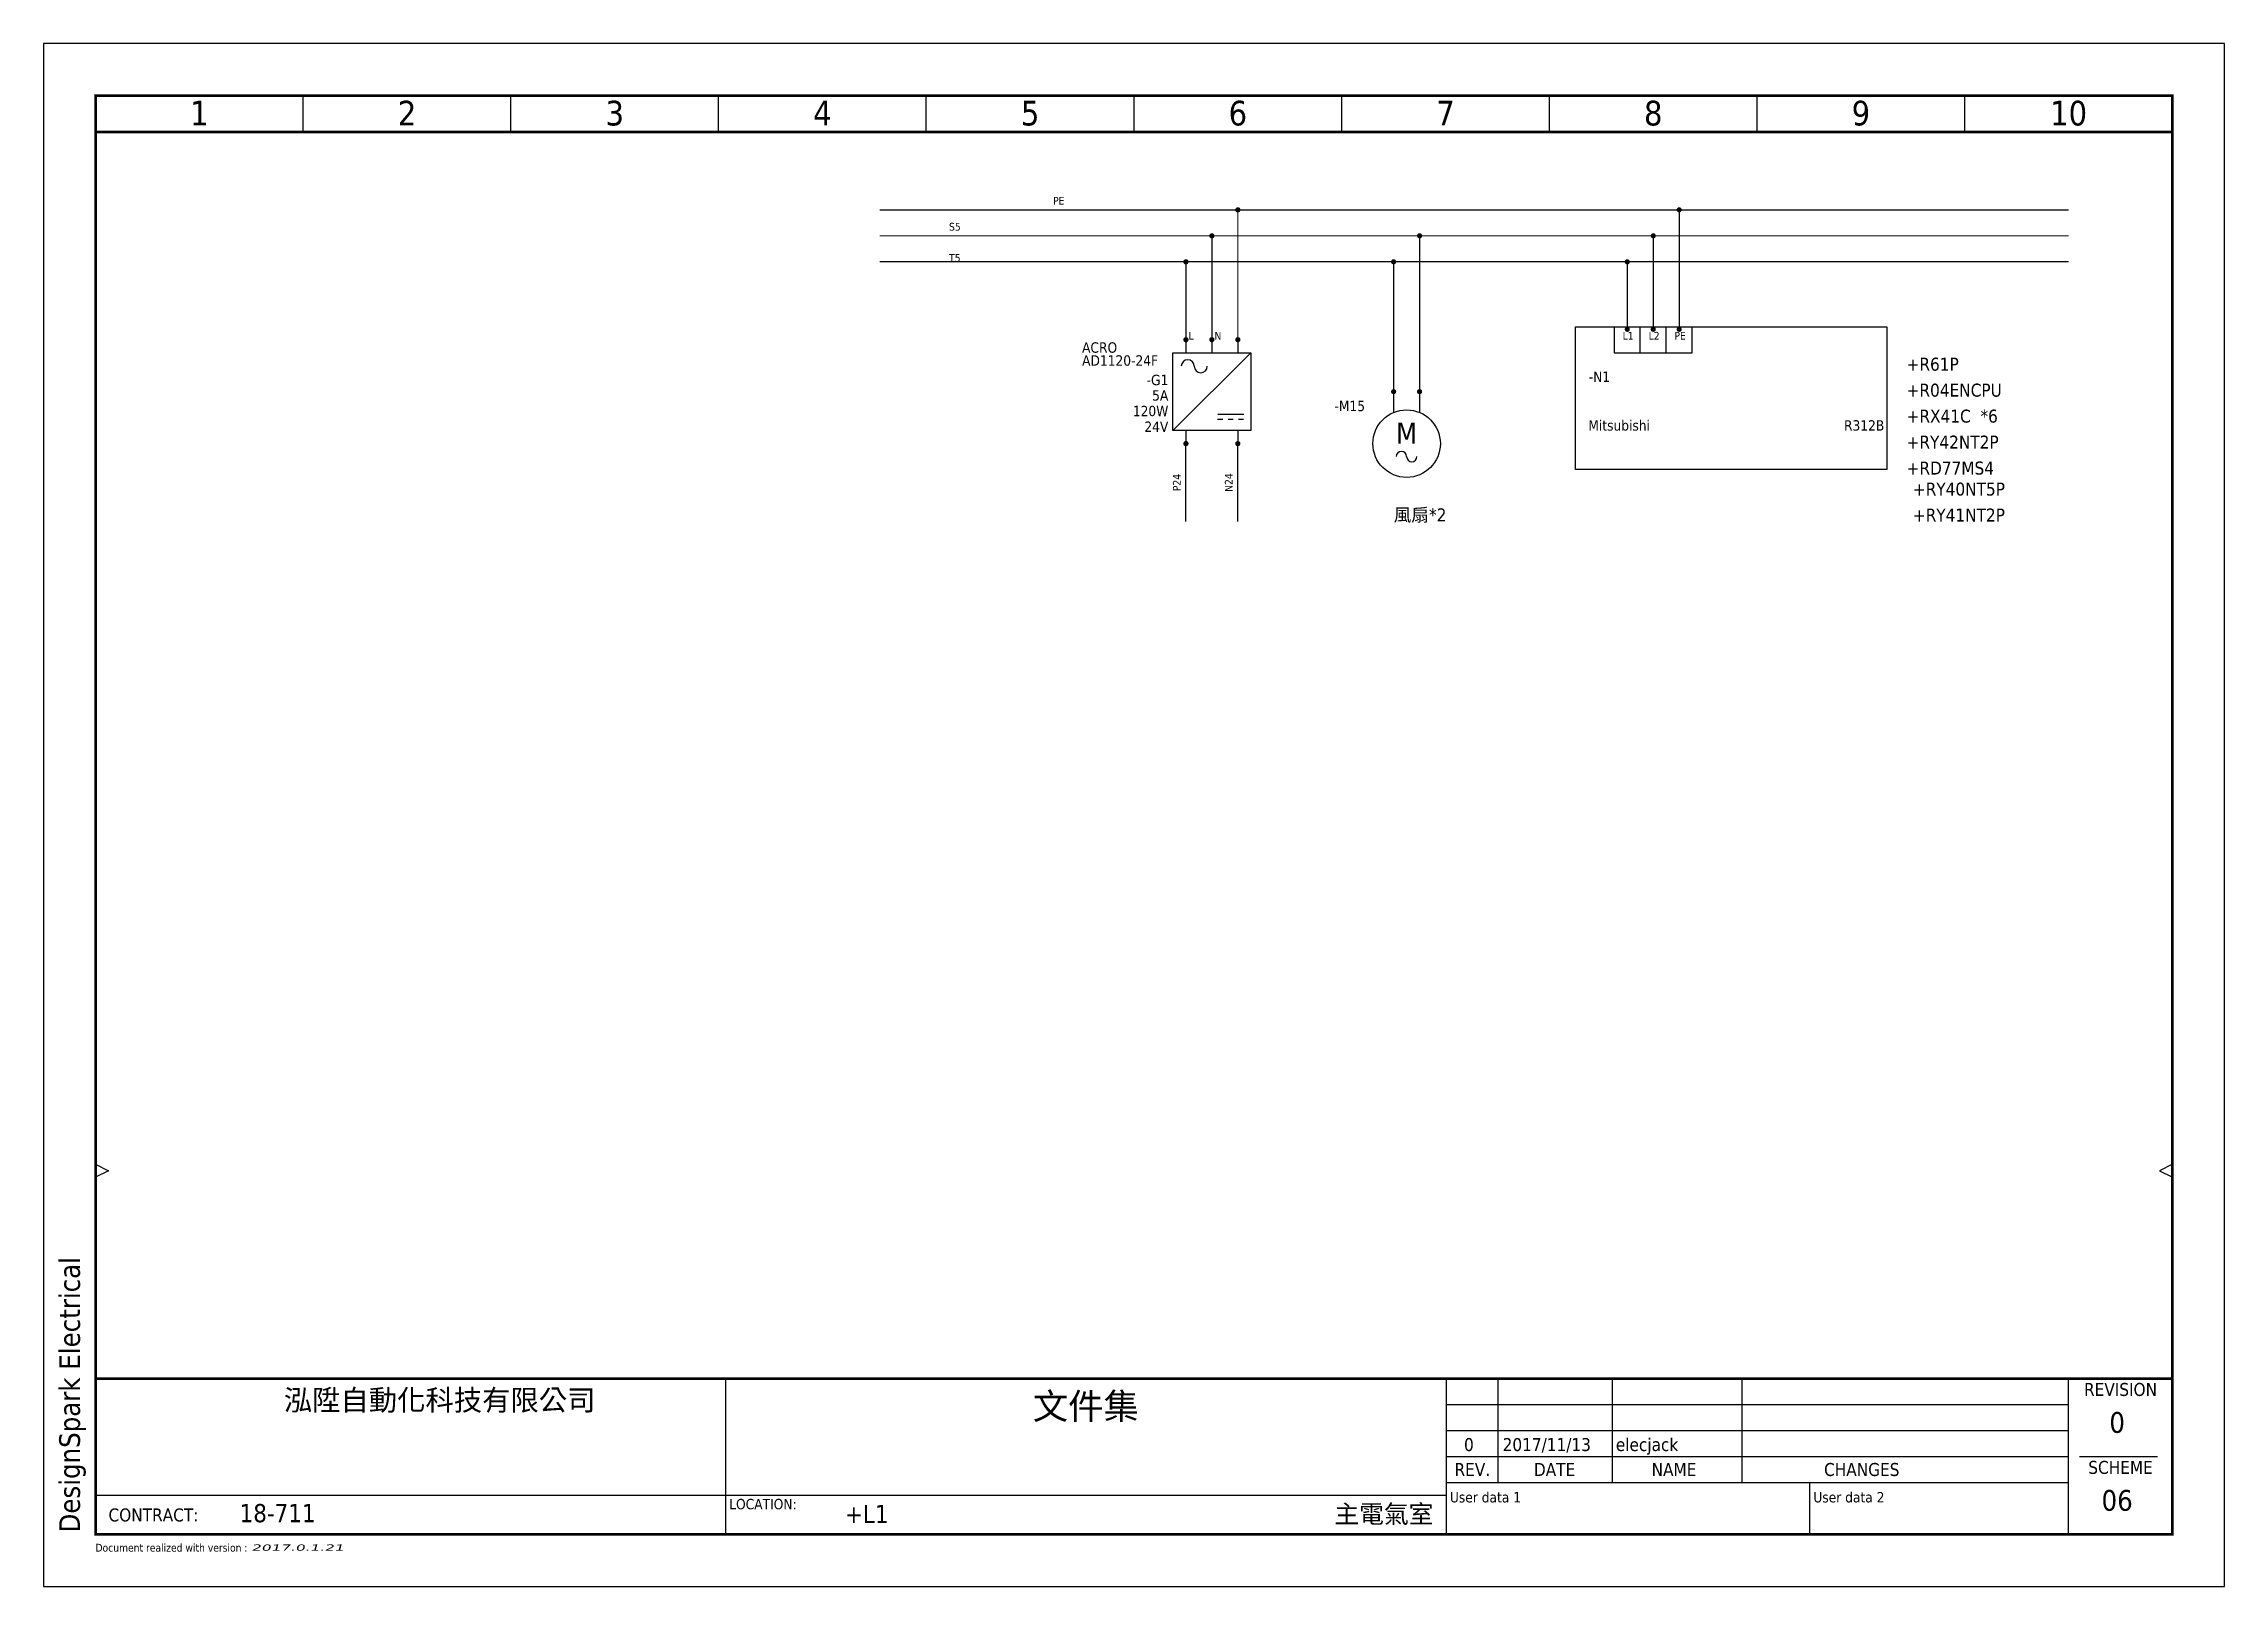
# Model space of a CAD drawing. Header units: millimetres. Extents: x 0 to 420, y 0 to 297.
import ezdxf
from ezdxf.enums import TextEntityAlignment as Align
from ezdxf.lldxf.tags import DXFTag

# ---------------------------------------------------------------- set-up
doc = ezdxf.new("R2010")
doc.units = ezdxf.units.MM
doc.header["$LTSCALE"] = 10
doc.linetypes.add('CONTINU', pattern=[0])
doc.layers.add('DoNotPrint', color=7, linetype='Continuous', plot=False)
doc.layers.add('TITLEBLOCK', color=7, linetype='Continuous')
doc.styles.add('TAHOMA_STANDARD', font='')
doc.styles.add('tr_line_equip', font='', dxfattribs={"height": 1.5})
doc.styles.get('TAHOMA_STANDARD').set_extended_font_data('Tahoma')
doc.styles.get('tr_line_equip').set_extended_font_data('Tahoma')
tags = doc.linetypes.add('INTERROMPU2', pattern=[0.375, 0.25, -0.125]).pattern_tags.tags
tags[6:7] = [DXFTag(74, 4), DXFTag(75, 0), DXFTag(340, '0'), DXFTag(46, 0.0), DXFTag(50, 0.0), DXFTag(44, 0.0), DXFTag(45, 0.0)]
tags[4:5] = [DXFTag(74, 4), DXFTag(75, 0), DXFTag(340, '0'), DXFTag(46, 0.0), DXFTag(50, 0.0), DXFTag(44, 0.0), DXFTag(45, 0.0)]

# ---------------------------------------------------------------- blocks, each defined once
blk = doc.blocks.new('FX_Power')
at = {"color": 7}
for p, q in [((0, 0), (0, 27.5)), ((0, 27.5), (60, 27.5)), ((7.5, 27.5), (7.5, 22.5)), ((12.5, 22.5), (12.5, 27.5)), ((17.5, 22.5), (17.5, 27.5)), ((22.5, 22.5), (22.5, 27.5)), ((60, 27.5), (60, 0)), ((7.5, 22.5), (12.5, 22.5)), ((12.5, 22.5), (17.5, 22.5)), ((17.5, 22.5), (22.5, 22.5)), ((60, 0), (0, 0))]:
    blk.add_line(p, q, dxfattribs=at)
at = {"style": 'TAHOMA_STANDARD'}
for tag, p in [('#P_TAG_0', (10.17, 25)), ('#P_TAG_1', (15.17, 25)), ('#P_TAG_2', (20.17, 25))]:
    blk.add_attdef(tag, text='', height=1.5, dxfattribs=at).set_placement(p, align=Align.CENTER)
at = {"color": 7, "style": 'TAHOMA_STANDARD'}
for tag, p in [('#TAG', (2.58, 16.88)), ('#REF_DES_1', (2.5, 7.5))]:
    blk.add_attdef(tag, p, '', height=2, dxfattribs=at)
blk.add_attdef('#REF_DES_2', text='', height=2, dxfattribs=at).set_placement((59.5, 7.5), align=Align.RIGHT)
blk = doc.blocks.new('TR-ALIM02')
at = {"color": 0}
for p, q in [((0, 0), (0, -2.5)), ((5, 0), (5, -2.5)), ((10, 0), (10, -2.5)), ((0, -17.5), (0, -20)), ((10, -17.5), (10, -20))]:
    blk.add_line(p, q, dxfattribs=at)
for p, q in [((-2.5, -2.5), (12.5, -2.5)), ((12.5, -2.5), (-2.5, -17.5)), ((-2.5, -17.5), (-2.5, -2.5)), ((12.5, -2.5), (12.5, -17.5)), ((6.11, -15.31), (7.11, -15.31)), ((6.17, -14.31), (11.17, -14.31)), ((8.11, -15.31), (9.11, -15.31)), ((10.11, -15.31), (11.11, -15.31)), ((12.5, -17.5), (-2.5, -17.5))]:
    blk.add_line(p, q)
for centre, start, end in [((0.36, -5.12), 0, 180), ((2.86, -5.12), 180, 0)]:
    blk.add_arc(centre, 1.25, start, end)
at = {"style": 'TAHOMA_STANDARD'}
for tag, p, height in [('#P_TAG_0', (0.5, 0), 1.5), ('#P_TAG_1', (5.5, 0), 1.5), ('#P_TAG_2', (10.5, 0), 1.5), ('#REF_DES_1', (-20, -2.5), 2), ('#REF_DES_2', (-20, -5), 2)]:
    blk.add_attdef(tag, p, '', height=height, dxfattribs=at)
at = {"linetype": 'CONTINU', "style": 'TAHOMA_STANDARD'}
for tag, p in [('#TAG', (-3.39, -8.75)), ('#TD_1', (-3.39, -11.72)), ('#TD_2', (-3.39, -14.72)), ('#TD_4', (-3.39, -17.75)), ('#COM_TX_0', (-3.39, -20.87)), ('#COM_TX_1', (-3.39, -23.9))]:
    blk.add_attdef(tag, text='', height=2, dxfattribs=at).set_placement(p, align=Align.RIGHT)
at = {"style": 'TAHOMA_STANDARD'}
for tag, p in [('#P_TAG_3', (0.5, -20)), ('#P_TAG_4', (10.5, -20))]:
    blk.add_attdef(tag, text='', height=1.5, dxfattribs=at).set_placement(p, align=Align.TOP_LEFT)
blk = doc.blocks.new('TR_FDP_BASEA3CA_EN')
at = {"color": 7}
for p, q in [((50, 280), (50, 287)), ((90, 280), (90, 287)), ((130, 280), (130, 287)), ((170, 280), (170, 287)), ((210, 280), (210, 287)), ((250, 280), (250, 287)), ((290, 280), (290, 287)), ((330, 280), (330, 287)), ((370, 280), (370, 287)), ((10, 81.25), (12.5, 80)), ((12.5, 80), (10, 78.75)), ((410, 81.25), (407.5, 80)), ((407.5, 80), (410, 78.75)), ((131.41, 10), (131.41, 40)), ((270.16, 10), (270.16, 40)), ((280.16, 20), (280.16, 40)), ((302.16, 20), (302.16, 40)), ((327.16, 20), (327.16, 40)), ((390, 10), (390, 40)), ((270.16, 35), (390, 35)), ((270.16, 30), (390, 30)), ((270.16, 25), (390, 25)), ((392.11, 25), (407.11, 25)), ((270.16, 17.5), (10, 17.5)), ((270.16, 20), (390, 20)), ((340.08, 20), (340.08, 10))]:
    blk.add_line(p, q, dxfattribs=at)
at = {"color": 7, "const_width": 0.5}
blk.add_lwpolyline([(10, 287), (410, 287), (410, 10), (10, 10)], close=True, dxfattribs=at)
for points in [[(10, 280), (410, 280)], [(10, 40), (410, 40)]]:
    blk.add_lwpolyline(points, dxfattribs=at)
at = {"layer": 'DoNotPrint', "color": 7}
for p, q in [((420, 297), (0, 297)), ((0, 297), (0, 0)), ((420, 0), (420, 297)), ((0, 0), (420, 0))]:
    blk.add_line(p, q, dxfattribs=at)
at = {"color": 7, "style": 'TAHOMA_STANDARD'}
for s, p in [('REVISION', (400, 37.91)), ('CHANGES', (350.16, 22.5)), ('SCHEME', (400, 22.91))]:
    blk.add_text(s, height=2.5, dxfattribs=at).set_placement(p, align=Align.MIDDLE_CENTER)
for s, p in [('REV.', (275.16, 22.5)), ('DATE', (291, 22.5)), ('NAME', (314, 22.5))]:
    blk.add_text(s, height=2.5, dxfattribs=at).set_placement(p, align=Align.MIDDLE)
for s, height, p in [('LOCATION:', 2, (132.04, 15.84)), ('CONTRACT:', 2.5, (12.5, 13.75)), ('Document realized with version :', 1.5, (9.99, 7.44))]:
    blk.add_text(s, height=height, dxfattribs=at).set_placement(p, align=Align.MIDDLE_LEFT)
for tag, height, p in [('#COL', 4.75, (30, 281.25)), ('#COL', 4.75, (70, 281.25)), ('#COL', 4.75, (110, 281.25)), ('#COL', 4.75, (150, 281.25)), ('#COL', 4.75, (190, 281.25)), ('#COL', 4.75, (230, 281.25)), ('#COL', 4.75, (270, 281.25)), ('#COL', 4.75, (310, 281.25)), ('#COL', 4.75, (350, 281.25)), ('#COL', 4.75, (390, 281.25)), ('#PROJECT_DWG_OFFICE', 4, (76.27, 33.86)), ('#BUNDLE_TZ_0_L1', 5, (200.73, 32.17)), ('#PROJECT_DWG_OFFICE_ADDRESS_1', 3, (76.27, 28.22)), ('#PROJECT_DWG_OFFICE_ADDRESS_2', 3, (76.27, 24.16)), ('#FOLIO_TZ_1_L1', 4, (200.8, 24.51)), ('#PROJECT_DWG_OFFICE_ADDRESS_3', 3, (76.27, 19.93)), ('#FOLIO_TZ_2_L1', 4, (200.74, 18.8))]:
    blk.add_attdef(tag, text='', height=height, dxfattribs=at).set_placement(p, align=Align.CENTER)
blk.add_attdef('#APP_NAME', text='', height=4, rotation=90, dxfattribs=at).set_placement((5, 10.37), align=Align.MIDDLE_LEFT)
for tag, height, p in [('#REV_NO_-0', 2.5, (274.5, 37.3)), ('#REV_NO_-1', 2.5, (274.5, 32.4)), ('#REV_NO', 4, (399.35, 31.56)), ('#REV_NO_-2', 2.5, (274.5, 27.3)), ('#FOLIO_TAG', 4, (399.35, 16.56))]:
    blk.add_attdef(tag, text='', height=height, dxfattribs=at).set_placement(p, align=Align.MIDDLE_CENTER)
for tag, height, p in [('#REV_CREATED_ON_-0', 2.5, (281, 37.2)), ('#REV_CREATED_BY_-0', 2.5, (302.7, 37.3)), ('#REV_NO_-0_TZ_0_L1', 2.5, (327.9, 37.3)), ('#REV_CREATED_BY_-1', 2.5, (302.7, 32.4)), ('#REV_CREATED_ON_-1', 2.5, (281, 32.1)), ('#REV_NO_-1_TZ_0_L1', 2.5, (327.9, 32.1)), ('#REV_CREATED_ON_-2', 2.5, (281, 27.3)), ('#REV_CREATED_BY_-2', 2.5, (302.8, 27.3)), ('#REV_NO_-2_TZ_0_L1', 2.5, (327.9, 27.5)), ('#FOLIO_LOC_TAG', 3.5, (154.33, 13.94))]:
    blk.add_attdef(tag, text='', height=height, dxfattribs=at).set_placement(p, align=Align.MIDDLE_LEFT)
for tag, p, height in [('##BUNDLE_TX_0_EN', (270.84, 16.16), 2), ('##BUNDLE_TX_1_EN', (340.84, 16.16), 2), ('#BUNDLE_TX_0', (271.84, 12.16), 2.5), ('#BUNDLE_TX_1', (342.1, 12.16), 2.5)]:
    blk.add_attdef(tag, p, '', height=height, dxfattribs=at)
blk.add_attdef('#PROJECT_CONTRACT_NUM', text='', height=3.5, dxfattribs=at).set_placement((37.75, 11.3), align=Align.BOTTOM_LEFT)
blk.add_attdef('#FOLIO_LOC_TZ_0_L1', text='', height=3.5, dxfattribs=at).set_placement((267.68, 13.94), align=Align.MIDDLE_RIGHT)
at = {"color": 7, "style": 'TAHOMA_STANDARD', "oblique": 15, "width": 2.071003}
blk.add_attdef('#ELVER', text='', height=1.21, dxfattribs=at).set_placement((40, 7.46), align=Align.MIDDLE_LEFT)
blk = doc.blocks.new('TR-MO001')
at = {"color": 0}
for p, q in [((0, 0), (0, -4)), ((5, 0), (5, -4))]:
    blk.add_line(p, q, dxfattribs=at)
blk.add_circle((2.5, -10), 6.5)
for centre, start, end in [((1.5, -12.5), 0, 180), ((3.5, -12.5), 180, 0)]:
    blk.add_arc(centre, 1, start, end)
at = {"style": 'TAHOMA_STANDARD'}
blk.add_text('M', height=4, dxfattribs=at).set_placement((2.5, -10), align=Align.CENTER)
for tag, p in [('#P_TAG_0', (0.5, 0)), ('#P_TAG_1', (5.5, 0))]:
    blk.add_attdef(tag, p, '', height=1.5, dxfattribs=at)
for tag, p in [('#TAG', (-5.5, -3.75)), ('#TD_2', (-5.5, -6.75))]:
    blk.add_attdef(tag, text='', height=2, dxfattribs=at).set_placement(p, align=Align.RIGHT)
at = {"linetype": 'CONTINU', "style": 'TAHOMA_STANDARD'}
for tag, p in [('#TD_3', (-5.5, -9.68)), ('#COM_TX_0', (-5.5, -12.18)), ('#COM_TX_1', (-5.5, -14.67))]:
    blk.add_attdef(tag, text='', height=2, dxfattribs=at).set_placement(p, align=Align.RIGHT)

msp = doc.modelspace()

# ---------------------------------------------------------------- linework, layer by layer
at = {"color": 3, "linetype": 'INTERROMPU2', "const_width": 0.25}
for points in [[(161, 265), (230, 265)], [(230, 265), (315, 265)], [(230, 240), (230, 265)], [(315, 265), (390, 265)], [(315, 242), (315, 265)]]:
    msp.add_lwpolyline(points, dxfattribs=at)
at = {"color": 221}
for points in [[(230.28, 265, 0.45, 0.45, 1), (229.72, 265, 0.45, 0.45, 1)], [(315.27, 265, 0.45, 0.45, 1), (314.73, 265, 0.45, 0.45, 1)], [(225.28, 260, 0.45, 0.45, 1), (224.72, 260, 0.45, 0.45, 1)], [(265.27, 260, 0.45, 0.45, 1), (264.73, 260, 0.45, 0.45, 1)], [(310.27, 260, 0.45, 0.45, 1), (309.73, 260, 0.45, 0.45, 1)], [(220.28, 255, 0.45, 0.45, 1), (219.72, 255, 0.45, 0.45, 1)], [(260.27, 255, 0.45, 0.45, 1), (259.73, 255, 0.45, 0.45, 1)], [(305.27, 255, 0.45, 0.45, 1), (304.73, 255, 0.45, 0.45, 1)]]:
    msp.add_lwpolyline(points, format="xyseb", close=True, dxfattribs=at)
at = {"color": 7, "linetype": 'Continuous', "const_width": 0.25}
for points in [[(161, 260), (225, 260)], [(225, 240), (225, 260)], [(225, 260), (265, 260)], [(265, 230), (265, 260)], [(265, 260), (310, 260)], [(310, 242), (310, 260)], [(310, 260), (390, 260)]]:
    msp.add_lwpolyline(points, dxfattribs=at)
at = {"color": 14, "linetype": 'Continuous', "const_width": 0.25}
for points in [[(161, 255), (220, 255)], [(220, 255), (260, 255)], [(220, 240), (220, 255)], [(260, 230), (260, 255)], [(260, 255), (305, 255)], [(305, 242), (305, 255)], [(305, 255), (390, 255)]]:
    msp.add_lwpolyline(points, dxfattribs=at)
at = {"color": 12}
for points in [[(220.28, 240, 0.45, 0.45, 1), (219.72, 240, 0.45, 0.45, 1)], [(225.28, 240, 0.45, 0.45, 1), (224.72, 240, 0.45, 0.45, 1)], [(230.28, 240, 0.45, 0.45, 1), (229.72, 240, 0.45, 0.45, 1)], [(305.27, 242, 0.45, 0.45, 1), (304.73, 242, 0.45, 0.45, 1)], [(310.27, 242, 0.45, 0.45, 1), (309.73, 242, 0.45, 0.45, 1)], [(315.27, 242, 0.45, 0.45, 1), (314.73, 242, 0.45, 0.45, 1)], [(260.27, 230, 0.45, 0.45, 1), (259.73, 230, 0.45, 0.45, 1)], [(265.27, 230, 0.45, 0.45, 1), (264.73, 230, 0.45, 0.45, 1)], [(220.28, 220, 0.45, 0.45, 1), (219.72, 220, 0.45, 0.45, 1)], [(230.28, 220, 0.45, 0.45, 1), (229.72, 220, 0.45, 0.45, 1)]]:
    msp.add_lwpolyline(points, format="xyseb", close=True, dxfattribs=at)
at = {"color": 231, "linetype": 'Continuous'}
for points in [[(220, 205), (220, 220)], [(230, 205), (230, 220)]]:
    msp.add_lwpolyline(points, dxfattribs=at)

# ---------------------------------------------------------------- block references
for name, p, values in [('TR-ALIM02', (220, 240), {'#TD_4': '24V', '#TD_2': '120W', '#TAG': '-G1', '#TD_1': '5A', '#P_TAG_0': 'L', '#P_TAG_1': 'N', '#REF_DES_1': 'ACRO', '#REF_DES_2': 'AD1120-24F'}), ('FX_Power', (295, 215), {'#TAG': '-N1', '#REF_DES_1': 'Mitsubishi', '#REF_DES_2': 'R312B', '#P_TAG_0': 'L1', '#P_TAG_1': 'L2', '#P_TAG_2': 'PE'}), ('TR-MO001', (260, 230), {'#TAG': '-M15'})]:
    msp.add_blockref(name, p).add_auto_attribs(values)
at = {"layer": 'TITLEBLOCK'}
ref = msp.add_blockref('TR_FDP_BASEA3CA_EN', (0, 0), dxfattribs=at)
ref.add_attrib('#COL', '1', dxfattribs={"layer": '0', "color": 7, "height": 4.75, "style": 'TAHOMA_STANDARD'}).set_placement((30, 281.25), align=Align.CENTER)
ref.add_attrib('#COL', '2', dxfattribs={"layer": '0', "color": 7, "height": 4.75, "style": 'TAHOMA_STANDARD'}).set_placement((70, 281.25), align=Align.CENTER)
ref.add_attrib('#COL', '3', dxfattribs={"layer": '0', "color": 7, "height": 4.75, "style": 'TAHOMA_STANDARD'}).set_placement((110, 281.25), align=Align.CENTER)
ref.add_attrib('#COL', '4', dxfattribs={"layer": '0', "color": 7, "height": 4.75, "style": 'TAHOMA_STANDARD'}).set_placement((150, 281.25), align=Align.CENTER)
ref.add_attrib('#COL', '5', dxfattribs={"layer": '0', "color": 7, "height": 4.75, "style": 'TAHOMA_STANDARD'}).set_placement((190, 281.25), align=Align.CENTER)
ref.add_attrib('#COL', '6', dxfattribs={"layer": '0', "color": 7, "height": 4.75, "style": 'TAHOMA_STANDARD'}).set_placement((230, 281.25), align=Align.CENTER)
ref.add_attrib('#COL', '7', dxfattribs={"layer": '0', "color": 7, "height": 4.75, "style": 'TAHOMA_STANDARD'}).set_placement((270, 281.25), align=Align.CENTER)
ref.add_attrib('#COL', '8', dxfattribs={"layer": '0', "color": 7, "height": 4.75, "style": 'TAHOMA_STANDARD'}).set_placement((310, 281.25), align=Align.CENTER)
ref.add_attrib('#COL', '9', dxfattribs={"layer": '0', "color": 7, "height": 4.75, "style": 'TAHOMA_STANDARD'}).set_placement((350, 281.25), align=Align.CENTER)
ref.add_attrib('#COL', '10', dxfattribs={"layer": '0', "color": 7, "height": 4.75, "style": 'TAHOMA_STANDARD'}).set_placement((390, 281.25), align=Align.CENTER)
ref.add_attrib('#FOLIO_TAG', '06', dxfattribs={"layer": '0', "color": 7, "height": 4, "style": 'TAHOMA_STANDARD'}).set_placement((399.35, 16.56), align=Align.MIDDLE_CENTER)
ref.add_attrib('#FOLIO_LOC_TAG', '+L1', dxfattribs={"layer": '0', "color": 7, "height": 3.5, "style": 'TAHOMA_STANDARD'}).set_placement((154.33, 13.94), align=Align.MIDDLE_LEFT)
ref.add_attrib('#FOLIO_LOC_TZ_0_L1', '主電氣室', dxfattribs={"layer": '0', "color": 7, "height": 3.5, "style": 'TAHOMA_STANDARD'}).set_placement((267.68, 13.94), align=Align.MIDDLE_RIGHT)
ref.add_attrib('#BUNDLE_TZ_0_L1', '文件集', dxfattribs={"layer": '0', "color": 7, "height": 5, "style": 'TAHOMA_STANDARD'}).set_placement((200.73, 32.17), align=Align.CENTER)
ref.add_attrib('#PROJECT_CONTRACT_NUM', '18-711', dxfattribs={"layer": '0', "color": 7, "height": 3.5, "style": 'TAHOMA_STANDARD'}).set_placement((37.75, 11.3), align=Align.BOTTOM_LEFT)
ref.add_attrib('#REV_NO', '0', dxfattribs={"layer": '0', "color": 7, "height": 4, "style": 'TAHOMA_STANDARD'}).set_placement((399.35, 31.56), align=Align.MIDDLE_CENTER)
ref.add_attrib('#ELVER', '2017.0.1.21', dxfattribs={"layer": '0', "color": 7, "height": 1.2071, "style": 'TAHOMA_STANDARD', "oblique": 15, "width": 2.071003}).set_placement((40, 7.46), align=Align.MIDDLE_LEFT)
ref.add_attrib('#PROJECT_DWG_OFFICE', '泓陞自動化科技有限公司', dxfattribs={"layer": '0', "color": 7, "height": 4, "style": 'TAHOMA_STANDARD'}).set_placement((76.27, 33.86), align=Align.CENTER)
ref.add_attrib('##BUNDLE_TX_0_EN', 'User data 1', (270.84, 16.16), dxfattribs={"layer": '0', "color": 7, "height": 2, "style": 'TAHOMA_STANDARD'})
ref.add_attrib('##BUNDLE_TX_1_EN', 'User data 2', (340.84, 16.16), dxfattribs={"layer": '0', "color": 7, "height": 2, "style": 'TAHOMA_STANDARD'})
ref.add_attrib('#REV_NO_-2', '0', dxfattribs={"layer": '0', "color": 7, "height": 2.5, "style": 'TAHOMA_STANDARD'}).set_placement((274.5, 27.3), align=Align.MIDDLE_CENTER)
ref.add_attrib('#REV_CREATED_ON_-2', '2017/11/13', dxfattribs={"layer": '0', "color": 7, "height": 2.5, "style": 'TAHOMA_STANDARD'}).set_placement((281, 27.3), align=Align.MIDDLE_LEFT)
ref.add_attrib('#REV_CREATED_BY_-2', 'elecjack', dxfattribs={"layer": '0', "color": 7, "height": 2.5, "style": 'TAHOMA_STANDARD'}).set_placement((302.8, 27.3), align=Align.MIDDLE_LEFT)
ref.add_attrib('#APP_NAME', 'DesignSpark Electrical', dxfattribs={"layer": '0', "color": 7, "height": 4, "rotation": 90, "style": 'TAHOMA_STANDARD'}).set_placement((5, 10.37), align=Align.MIDDLE_LEFT)

# ---------------------------------------------------------------- texts
at = {"color": 7, "style": 'tr_line_equip'}
for s, p in [('PE', (195.5, 266)), ('S5', (175.5, 261)), ('T5', (175.5, 255))]:
    msp.add_text(s, height=1.5, dxfattribs=at).set_placement(p, align=Align.CENTER)
at = {"style": 'TAHOMA_STANDARD'}
for s, p in [('+R61P', (358.79, 234.04)), ('+R04ENCPU', (358.79, 229.04)), ('+RX41C  *6', (358.79, 224.04)), ('+RY42NT2P', (358.79, 219.04)), ('+RD77MS4', (358.79, 214.04)), ('+RY40NT5P', (360, 210)), ('風扇*2', (260, 205.03)), ('+RY41NT2P', (360, 205))]:
    msp.add_text(s, height=2.5, dxfattribs=at).set_placement(p)
at = {"color": 7, "style": 'tr_line_equip'}
for s, p in [('P24', (219, 212.5)), ('N24', (229, 212.5))]:
    msp.add_text(s, height=1.5, rotation=90, dxfattribs=at).set_placement(p, align=Align.CENTER)

doc.saveas('drawing.dxf')
